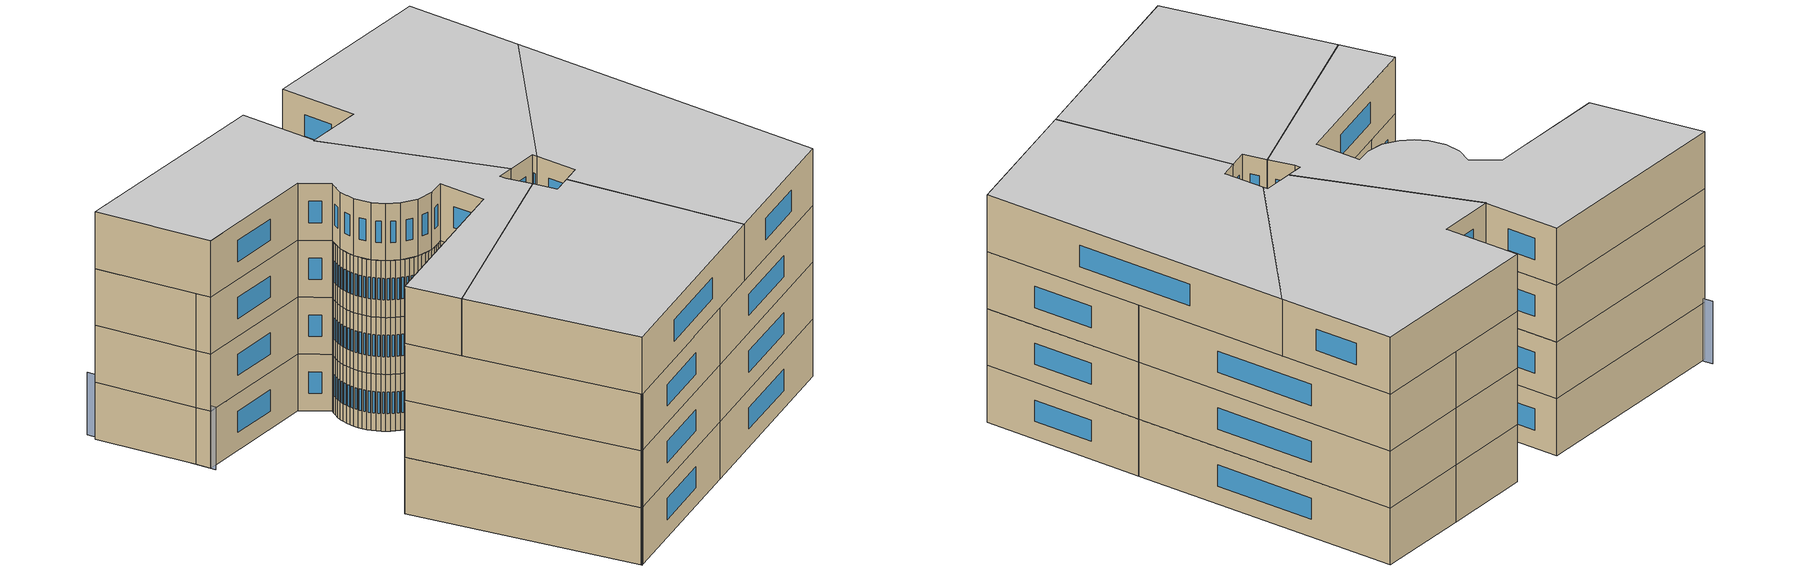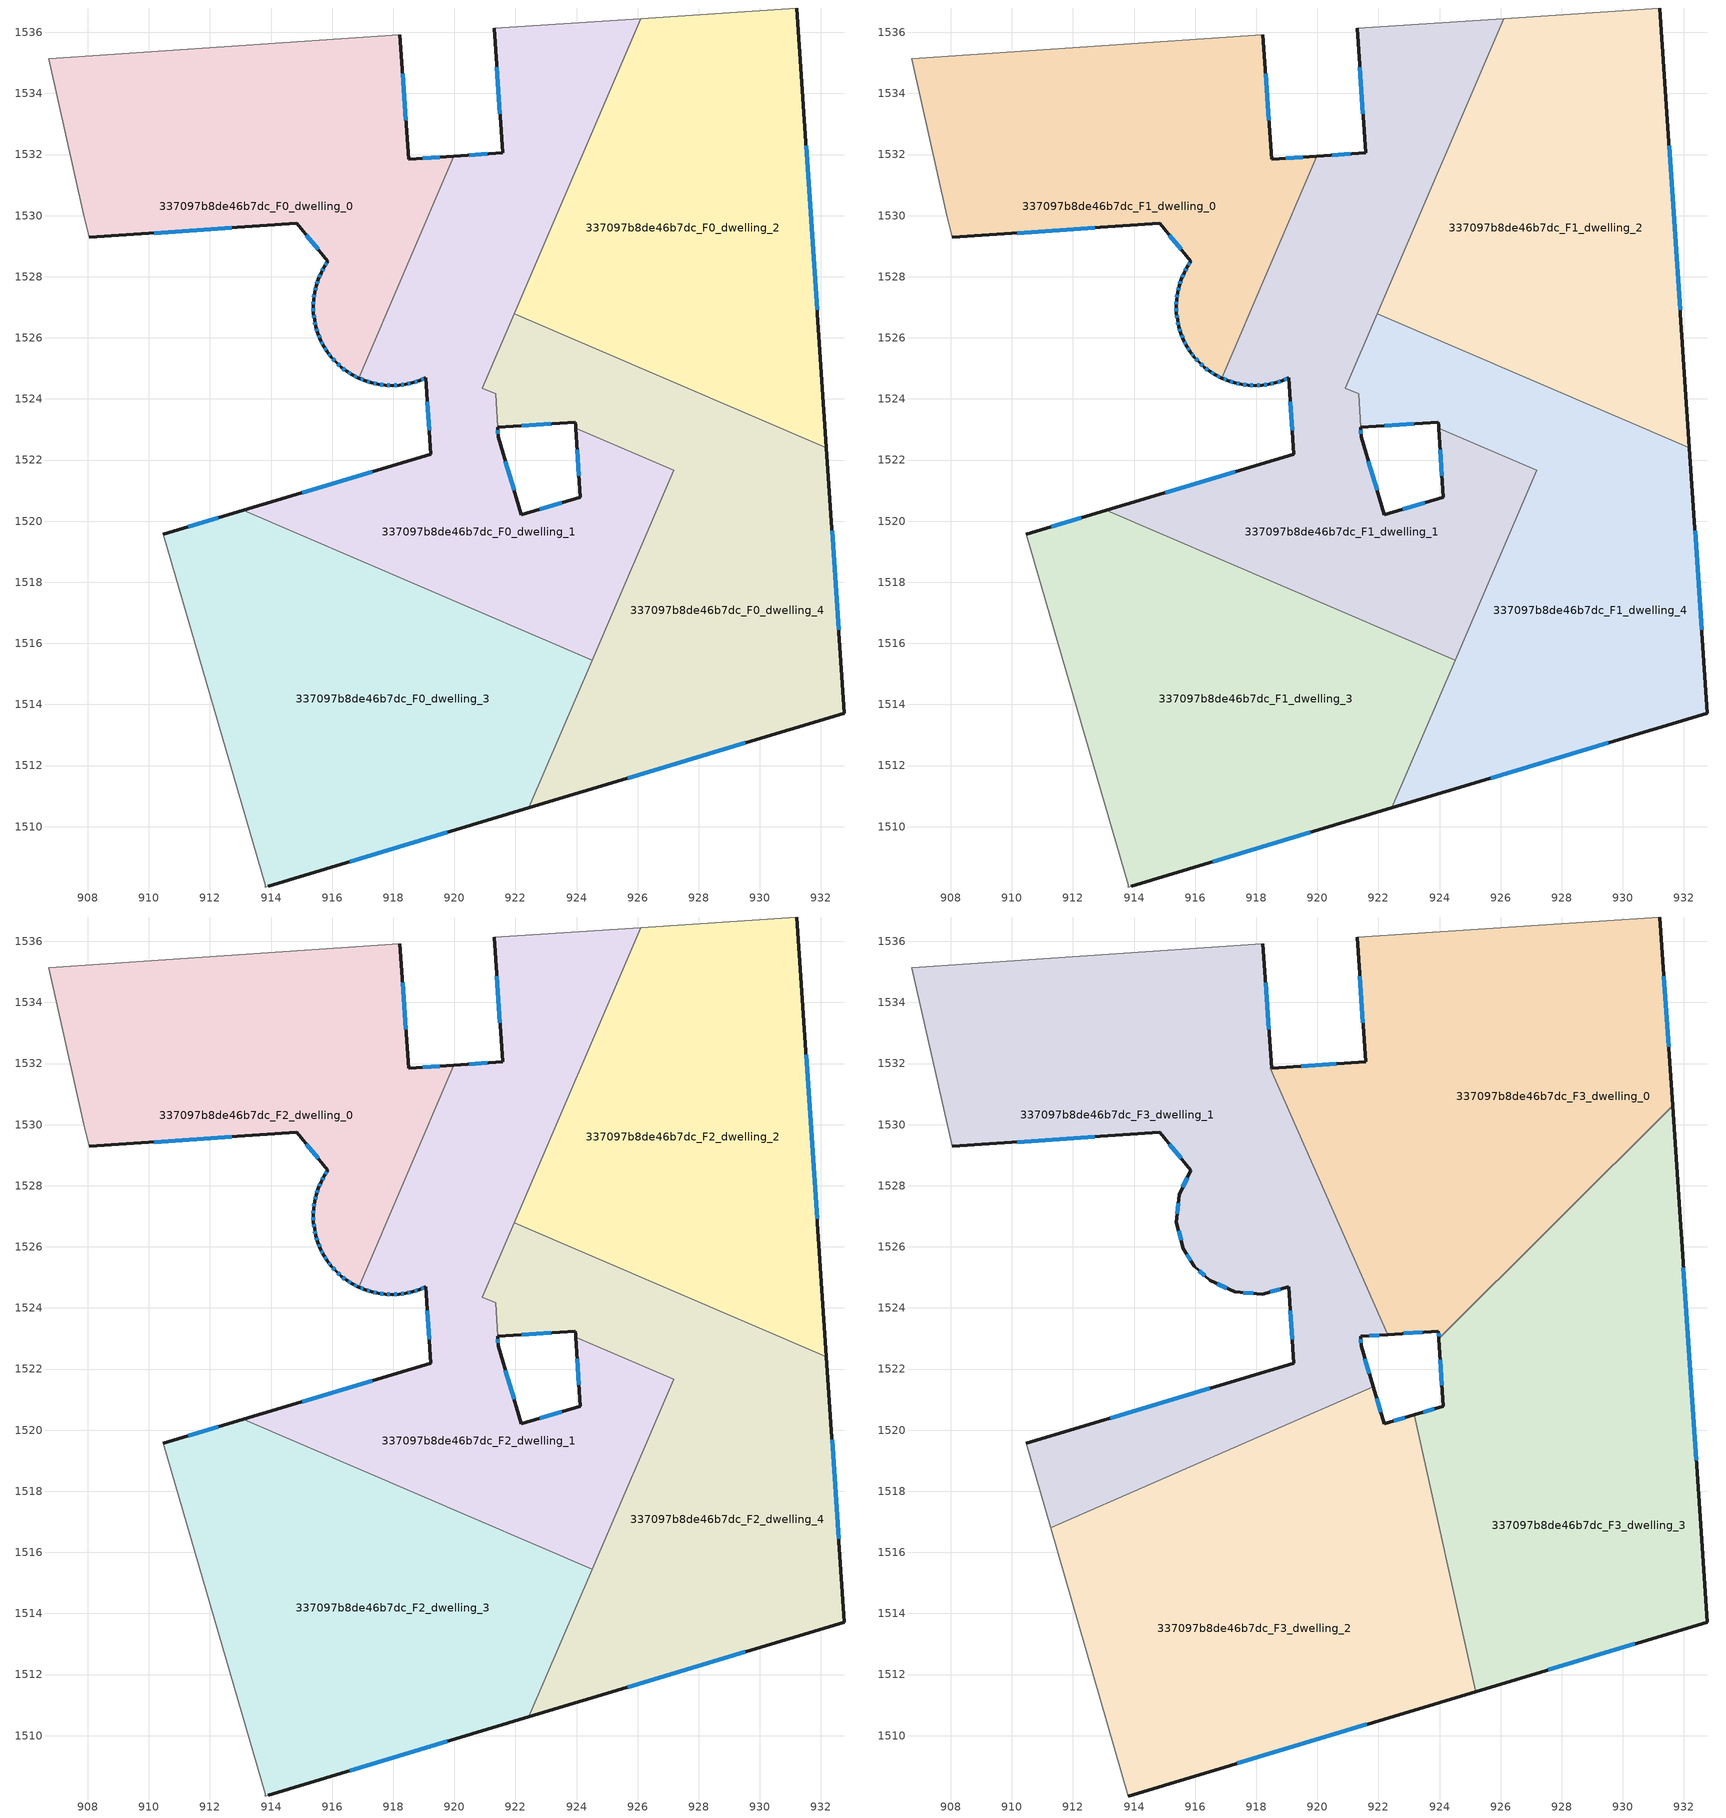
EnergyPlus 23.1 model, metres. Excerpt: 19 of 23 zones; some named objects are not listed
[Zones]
337097b8de46b7dc_F0_dwelling_0
 floor ground (EU_floor_Construction): 918.22,1535.91 918.5,1531.85 919.98,1531.95 916.86,1524.68 916.67,1524.79 916.47,1524.9 916.3,1525.04 916.13,1525.2 915.97,1525.36 915.84,1525.54 915.72,1525.73 915.61,1525.94 915.53,1526.15 915.47,1526.37 915.42,1526.58 915.39,1526.8 915.39,1527.03 915.39,1527.25 915.43,1527.48 915.47,1527.71 915.55,1527.92 915.64,1528.13 915.74,1528.32 915.86,1528.51 914.84,1529.74 908.05,1529.29 907.88,1530.01 906.73,1535.14 z0
 wall outside (EU_wall_Construction): 908.05,1529.29 914.84,1529.74 915.86,1528.51 915.74,1528.32 915.64,1528.13 915.55,1527.92 915.47,1527.71 915.43,1527.48 915.39,1527.25 915.39,1527.03 915.39,1526.8 915.42,1526.58 915.47,1526.37 915.53,1526.15 915.61,1525.94 915.72,1525.73 915.84,1525.54 915.97,1525.36 916.13,1525.2 916.3,1525.04 916.47,1524.9 916.67,1524.79 916.86,1524.68 / 919.98,1531.95 918.5,1531.85 918.22,1535.91 z0:3
 wall adiabatic (EU_wall_Construction): 918.22,1535.91 906.73,1535.14 907.88,1530.01 908.05,1529.29 z0:3
 wall to 337097b8de46b7dc_F0_dwelling_1 (EU_wall_Construction): 916.86,1524.68 919.98,1531.95 z0:3
 window (EU_Window_Construction): 916.18,1525.15 916.25,1525.09 / 916.02,1525.31 916.08,1525.25 / 915.88,1525.49 915.93,1525.42 / 915.76,1525.67 915.8,1525.6 / 915.65,1525.87 915.69,1525.79 / 915.56,1526.08 915.59,1526 / 915.49,1526.3 915.51,1526.21 / 915.44,1526.52 915.45,1526.43 / 915.4,1526.74 915.41,1526.65 / 915.39,1526.96 915.39,1526.88 / 915.39,1527.19 915.39,1527.1 / 915.42,1527.41 915.4,1527.33 / 915.46,1527.64 915.44,1527.55 / 915.53,1527.85 915.5,1527.77 / 915.61,1528.06 915.58,1527.98 / 915.71,1528.26 915.67,1528.19 / 915.82,1528.45 915.78,1528.38 / 915.16,1529.36 915.54,1528.9 / 910.18,1529.43 912.71,1529.6 / 918.41,1533.12 918.31,1534.64 / 919.52,1531.91 918.97,1531.88 / 916.73,1524.75 916.8,1524.71 / 916.53,1524.87 916.6,1524.82 / 916.35,1525 916.42,1524.95 z0.94:2.06
337097b8de46b7dc_F0_dwelling_1
 floor ground (EU_floor_Construction): 926.1,1536.45 920.91,1524.36 921.35,1524.17 921.43,1522.76 922.19,1520.21 924.12,1520.79 923.97,1523.04 927.18,1521.66 924.52,1515.45 913.1,1520.35 919.23,1522.19 919.06,1524.69 918.85,1524.59 918.63,1524.53 918.41,1524.48 918.19,1524.45 917.96,1524.44 917.74,1524.45 917.51,1524.48 917.29,1524.53 917.08,1524.59 916.86,1524.68 919.98,1531.95 921.58,1532.05 921.31,1536.12 z0
 wall outside (EU_wall_Construction): 923.97,1523.04 924.12,1520.79 922.19,1520.21 921.43,1522.76 921.41,1523.07 / 916.86,1524.68 917.08,1524.59 917.29,1524.53 917.51,1524.48 917.74,1524.45 917.96,1524.44 918.19,1524.45 918.41,1524.48 918.63,1524.53 918.85,1524.59 919.06,1524.69 919.23,1522.19 913.1,1520.35 / 921.31,1536.12 921.58,1532.05 919.98,1531.95 z0:3
 wall to 337097b8de46b7dc_F0_dwelling_4 (EU_wall_Construction): 924.52,1515.45 927.18,1521.66 923.97,1523.04 / 921.35,1524.17 920.91,1524.36 921.96,1526.79 / 921.41,1523.07 921.36,1524.16 z0:3
 wall to 337097b8de46b7dc_F0_dwelling_3 (EU_wall_Construction): 913.1,1520.35 924.52,1515.45 z0:3
 wall adiabatic (EU_wall_Construction): 926.1,1536.45 921.31,1536.12 z0:3
 wall to 337097b8de46b7dc_F0_dwelling_2 (EU_wall_Construction): 921.96,1526.79 926.1,1536.45 z0:3
 window (EU_Window_Construction): 921.95,1521.01 921.67,1521.96 / 923.52,1520.61 922.8,1520.39 / 924.02,1522.33 924.08,1521.49 / 917.31,1521.62 915.02,1520.93 / 919.11,1523.91 919.18,1522.97 / 918.91,1524.62 918.99,1524.66 / 918.7,1524.55 918.78,1524.57 / 918.48,1524.49 918.56,1524.51 / 918.26,1524.46 918.34,1524.47 / 918.03,1524.44 918.12,1524.45 / 917.81,1524.44 917.89,1524.44 / 917.58,1524.47 917.67,1524.46 / 917.36,1524.51 917.44,1524.5 / 917.15,1524.57 917.22,1524.55 / 916.93,1524.65 917.01,1524.62 / 921.08,1532.02 920.48,1531.98 / 921.39,1534.85 921.49,1533.33 / 921.42,1522.86 921.42,1522.97 z0.94:2.06
337097b8de46b7dc_F0_dwelling_2
 floor ground (EU_floor_Construction): 931.21,1536.79 932.18,1522.41 921.96,1526.79 926.1,1536.45 z0
 wall outside (EU_wall_Construction): 932.18,1522.41 931.21,1536.79 z0:3
 wall to 337097b8de46b7dc_F0_dwelling_4 (EU_wall_Construction): 921.96,1526.79 932.18,1522.41 z0:3
 wall adiabatic (EU_wall_Construction): 931.21,1536.79 926.1,1536.45 z0:3
 window (EU_Window_Construction): 931.88,1526.92 931.52,1532.28 z0.94:2.06
337097b8de46b7dc_F0_dwelling_3
 floor ground (EU_floor_Construction): 924.52,1515.45 922.44,1510.62 913.91,1508.05 913.81,1508.03 913.81,1508.09 910.48,1519.57 913.1,1520.35 z0
 wall outside (EU_wall_Construction): 913.1,1520.35 910.48,1519.57 / 913.91,1508.05 922.44,1510.62 z0:3
 wall adiabatic (EU_wall_Construction): 910.48,1519.57 913.81,1508.09 913.81,1508.03 913.91,1508.05 z0:3
 wall to 337097b8de46b7dc_F0_dwelling_4 (EU_wall_Construction): 922.44,1510.62 924.51,1515.45 z0:3
 window (EU_Window_Construction): 912.28,1520.11 911.3,1519.82 / 916.58,1508.86 919.76,1509.81 z0.94:2.06
337097b8de46b7dc_F0_dwelling_4
 floor ground (EU_floor_Construction): 932.18,1522.41 932.76,1513.72 922.44,1510.62 927.18,1521.66 923.97,1523.04 923.97,1523.13 923.96,1523.24 921.41,1523.07 921.36,1524.16 920.91,1524.36 921.96,1526.79 z0
 wall outside (EU_wall_Construction): 921.41,1523.07 923.96,1523.24 923.97,1523.13 923.97,1523.04 / 922.44,1510.62 932.76,1513.72 932.18,1522.41 z0:3
 window (EU_Window_Construction): 922.21,1523.12 923.16,1523.19 / 932.58,1516.44 932.36,1519.68 / 925.67,1511.59 929.53,1512.74 z0.94:2.06
337097b8de46b7dc_F1_dwelling_0
 floor to 337097b8de46b7dc_F0_dwelling_0 (EU_floor_Construction): 918.22,1535.91 918.5,1531.85 919.98,1531.95 916.86,1524.68 916.67,1524.79 916.47,1524.9 916.3,1525.04 916.13,1525.2 915.97,1525.36 915.84,1525.54 915.72,1525.73 915.61,1525.94 915.53,1526.15 915.47,1526.37 915.42,1526.58 915.39,1526.8 915.39,1527.03 915.39,1527.25 915.43,1527.48 915.47,1527.71 915.55,1527.92 915.64,1528.13 915.74,1528.32 915.86,1528.51 914.84,1529.74 908.05,1529.29 907.88,1530.01 906.73,1535.14 z3
 wall outside (EU_wall_Construction): 908.05,1529.29 914.84,1529.74 915.86,1528.51 915.74,1528.32 915.64,1528.13 915.55,1527.92 915.47,1527.71 915.43,1527.48 915.39,1527.25 915.39,1527.03 915.39,1526.8 915.42,1526.58 915.47,1526.37 915.53,1526.15 915.61,1525.94 915.72,1525.73 915.84,1525.54 915.97,1525.36 916.13,1525.2 916.3,1525.04 916.47,1524.9 916.67,1524.79 916.86,1524.68 / 919.98,1531.95 918.5,1531.85 918.22,1535.91 z3:6
 wall adiabatic (EU_wall_Construction): 918.22,1535.91 906.73,1535.14 907.88,1530.01 908.05,1529.29 z3:6
 wall to 337097b8de46b7dc_F1_dwelling_1 (EU_wall_Construction): 916.86,1524.68 919.98,1531.95 z3:6
 window (EU_Window_Construction): 916.18,1525.15 916.25,1525.09 / 916.02,1525.31 916.08,1525.25 / 915.88,1525.49 915.93,1525.42 / 915.76,1525.67 915.8,1525.6 / 915.65,1525.87 915.69,1525.79 / 915.56,1526.08 915.59,1526 / 915.49,1526.3 915.51,1526.21 / 915.44,1526.52 915.45,1526.43 / 915.4,1526.74 915.41,1526.65 / 915.39,1526.96 915.39,1526.88 / 915.39,1527.19 915.39,1527.1 / 915.42,1527.41 915.4,1527.33 / 915.46,1527.64 915.44,1527.55 / 915.53,1527.85 915.5,1527.77 / 915.61,1528.06 915.58,1527.98 / 915.71,1528.26 915.67,1528.19 / 915.82,1528.45 915.78,1528.38 / 915.16,1529.36 915.54,1528.9 / 910.18,1529.43 912.71,1529.6 / 918.41,1533.12 918.31,1534.64 / 919.52,1531.91 918.97,1531.88 / 916.73,1524.75 916.8,1524.71 / 916.53,1524.87 916.6,1524.82 / 916.35,1525 916.42,1524.95 z3.94:5.06
337097b8de46b7dc_F1_dwelling_1
 floor to 337097b8de46b7dc_F0_dwelling_1 (EU_floor_Construction): 926.1,1536.45 920.91,1524.36 921.36,1524.16 921.43,1522.76 922.19,1520.21 924.12,1520.79 923.97,1523.04 927.18,1521.66 924.52,1515.45 913.1,1520.35 919.23,1522.19 919.06,1524.69 918.85,1524.59 918.63,1524.53 918.41,1524.48 918.19,1524.45 917.96,1524.44 917.74,1524.45 917.51,1524.48 917.29,1524.53 917.08,1524.59 916.86,1524.68 919.98,1531.95 921.58,1532.05 921.31,1536.12 z3
 wall outside (EU_wall_Construction): 923.97,1523.04 924.12,1520.79 922.19,1520.21 921.43,1522.76 921.41,1523.07 / 916.86,1524.68 917.08,1524.59 917.29,1524.53 917.51,1524.48 917.74,1524.45 917.96,1524.44 918.19,1524.45 918.41,1524.48 918.63,1524.53 918.85,1524.59 919.06,1524.69 919.23,1522.19 913.1,1520.35 / 921.31,1536.12 921.58,1532.05 919.98,1531.95 z3:6
 wall to 337097b8de46b7dc_F1_dwelling_4 (EU_wall_Construction): 924.52,1515.45 927.18,1521.66 923.97,1523.04 / 921.35,1524.17 920.91,1524.36 921.96,1526.79 / 921.41,1523.07 921.36,1524.16 z3:6
 wall to 337097b8de46b7dc_F1_dwelling_3 (EU_wall_Construction): 913.1,1520.35 924.52,1515.45 z3:6
 wall adiabatic (EU_wall_Construction): 926.1,1536.45 921.31,1536.12 z3:6
 wall to 337097b8de46b7dc_F1_dwelling_2 (EU_wall_Construction): 921.96,1526.79 926.1,1536.45 z3:6
 window (EU_Window_Construction): 921.95,1521.01 921.67,1521.96 / 923.52,1520.61 922.8,1520.39 / 924.02,1522.33 924.08,1521.49 / 917.31,1521.62 915.02,1520.93 / 919.11,1523.91 919.18,1522.97 / 918.91,1524.62 918.99,1524.66 / 918.7,1524.55 918.78,1524.57 / 918.48,1524.49 918.56,1524.51 / 918.26,1524.46 918.34,1524.47 / 918.03,1524.44 918.12,1524.45 / 917.81,1524.44 917.89,1524.44 / 917.58,1524.47 917.67,1524.46 / 917.36,1524.51 917.44,1524.5 / 917.15,1524.57 917.22,1524.55 / 916.93,1524.65 917.01,1524.62 / 921.08,1532.02 920.48,1531.98 / 921.39,1534.85 921.49,1533.33 / 921.42,1522.86 921.42,1522.97 z3.94:5.06
337097b8de46b7dc_F1_dwelling_2
 floor to 337097b8de46b7dc_F0_dwelling_2 (EU_floor_Construction): 931.21,1536.79 932.18,1522.41 921.96,1526.79 926.1,1536.45 z3
 wall outside (EU_wall_Construction): 932.18,1522.41 931.21,1536.79 z3:6
 wall to 337097b8de46b7dc_F1_dwelling_4 (EU_wall_Construction): 921.96,1526.79 932.18,1522.41 z3:6
 wall adiabatic (EU_wall_Construction): 931.21,1536.79 926.1,1536.45 z3:6
 window (EU_Window_Construction): 931.88,1526.92 931.52,1532.28 z3.94:5.06
337097b8de46b7dc_F1_dwelling_3
 floor to 337097b8de46b7dc_F0_dwelling_3 (EU_floor_Construction): 924.52,1515.45 922.44,1510.62 913.91,1508.05 913.81,1508.03 913.81,1508.09 910.48,1519.57 913.1,1520.35 z3
 wall outside (EU_wall_Construction): 913.1,1520.35 910.48,1519.57 / 913.91,1508.05 922.44,1510.62 z3:6
 wall adiabatic (EU_wall_Construction): 910.48,1519.57 913.81,1508.09 913.81,1508.03 913.91,1508.05 z3:6
 wall to 337097b8de46b7dc_F1_dwelling_4 (EU_wall_Construction): 922.44,1510.62 924.51,1515.45 z3:6
 window (EU_Window_Construction): 912.28,1520.11 911.3,1519.82 / 916.58,1508.86 919.76,1509.81 z3.94:5.06
337097b8de46b7dc_F1_dwelling_4
 floor to 337097b8de46b7dc_F0_dwelling_4 (EU_floor_Construction): 932.18,1522.41 932.76,1513.72 922.44,1510.62 927.18,1521.66 923.97,1523.04 923.97,1523.13 923.96,1523.24 921.41,1523.07 921.36,1524.16 920.91,1524.36 921.96,1526.79 z3
 wall outside (EU_wall_Construction): 921.41,1523.07 923.96,1523.24 923.97,1523.13 923.97,1523.04 / 922.44,1510.62 932.76,1513.72 932.18,1522.41 z3:6
 window (EU_Window_Construction): 922.21,1523.12 923.16,1523.19 / 932.58,1516.44 932.36,1519.68 / 925.67,1511.59 929.53,1512.74 z3.94:5.06
337097b8de46b7dc_F2_dwelling_0
 floor to 337097b8de46b7dc_F1_dwelling_0 (EU_floor_Construction): 918.22,1535.91 918.5,1531.85 919.98,1531.95 916.86,1524.68 916.67,1524.79 916.47,1524.9 916.3,1525.04 916.13,1525.2 915.97,1525.36 915.84,1525.54 915.72,1525.73 915.61,1525.94 915.53,1526.15 915.47,1526.37 915.42,1526.58 915.39,1526.8 915.39,1527.03 915.39,1527.25 915.43,1527.48 915.47,1527.71 915.55,1527.92 915.64,1528.13 915.74,1528.32 915.86,1528.51 914.84,1529.74 908.05,1529.29 907.88,1530.01 906.73,1535.14 z6
 wall outside (EU_wall_Construction): 908.05,1529.29 914.84,1529.74 915.86,1528.51 915.74,1528.32 915.64,1528.13 915.55,1527.92 915.47,1527.71 915.43,1527.48 915.39,1527.25 915.39,1527.03 915.39,1526.8 915.42,1526.58 915.47,1526.37 915.53,1526.15 915.61,1525.94 915.72,1525.73 915.84,1525.54 915.97,1525.36 916.13,1525.2 916.3,1525.04 916.47,1524.9 916.67,1524.79 916.86,1524.68 / 919.98,1531.95 918.5,1531.85 918.22,1535.91 z6:9
 wall adiabatic (EU_wall_Construction): 918.22,1535.91 906.73,1535.14 907.88,1530.01 908.05,1529.29 z6:9
 wall to 337097b8de46b7dc_F2_dwelling_1 (EU_wall_Construction): 916.86,1524.68 919.98,1531.95 z6:9
 window (EU_Window_Construction): 916.18,1525.15 916.25,1525.09 / 916.02,1525.31 916.08,1525.25 / 915.88,1525.49 915.93,1525.42 / 915.76,1525.67 915.8,1525.6 / 915.65,1525.87 915.69,1525.79 / 915.56,1526.08 915.59,1526 / 915.49,1526.3 915.51,1526.21 / 915.44,1526.52 915.45,1526.43 / 915.4,1526.74 915.41,1526.65 / 915.39,1526.96 915.39,1526.88 / 915.39,1527.19 915.39,1527.1 / 915.42,1527.41 915.4,1527.33 / 915.46,1527.64 915.44,1527.55 / 915.53,1527.85 915.5,1527.77 / 915.61,1528.06 915.58,1527.98 / 915.71,1528.26 915.67,1528.19 / 915.82,1528.45 915.78,1528.38 / 915.16,1529.36 915.54,1528.9 / 910.18,1529.43 912.71,1529.6 / 918.41,1533.12 918.31,1534.64 / 919.52,1531.91 918.97,1531.88 / 916.73,1524.75 916.8,1524.71 / 916.53,1524.87 916.6,1524.82 / 916.35,1525 916.42,1524.95 z6.94:8.06
 roof outside (EU_roof_Construction): 915.61,1525.94 915.39,1526.8 915.42,1526.58 915.47,1526.37 915.53,1526.15 z9; 915.39,1526.8 915.47,1527.71 915.43,1527.48 915.39,1527.25 915.39,1527.03 z9; 915.55,1527.92 915.47,1527.71 915.86,1528.51 915.74,1528.32 915.64,1528.13 z9; 908.05,1529.29 906.73,1535.14 907.88,1530.01 z9; 916.86,1524.68 916.88,1524.72 916.47,1524.9 916.67,1524.79 z9
337097b8de46b7dc_F2_dwelling_1
 floor to 337097b8de46b7dc_F1_dwelling_1 (EU_floor_Construction): 926.1,1536.45 920.91,1524.36 921.36,1524.16 921.43,1522.76 922.19,1520.21 924.12,1520.79 923.97,1523.04 927.18,1521.66 924.52,1515.45 913.1,1520.35 919.23,1522.19 919.06,1524.69 918.85,1524.59 918.63,1524.53 918.41,1524.48 918.19,1524.45 917.96,1524.44 917.74,1524.45 917.51,1524.48 917.29,1524.53 917.08,1524.59 916.86,1524.68 919.98,1531.95 921.58,1532.05 921.31,1536.12 z6
 wall outside (EU_wall_Construction): 923.97,1523.04 924.12,1520.79 922.19,1520.21 921.43,1522.76 921.41,1523.07 / 916.86,1524.68 917.08,1524.59 917.29,1524.53 917.51,1524.48 917.74,1524.45 917.96,1524.44 918.19,1524.45 918.41,1524.48 918.63,1524.53 918.85,1524.59 919.06,1524.69 919.23,1522.19 913.1,1520.35 / 921.31,1536.12 921.58,1532.05 919.98,1531.95 z6:9
 wall to 337097b8de46b7dc_F2_dwelling_4 (EU_wall_Construction): 924.52,1515.45 927.18,1521.66 923.97,1523.04 / 921.35,1524.17 920.91,1524.36 921.96,1526.79 / 921.41,1523.07 921.36,1524.16 z6:9
 wall to 337097b8de46b7dc_F2_dwelling_3 (EU_wall_Construction): 913.1,1520.35 924.52,1515.45 z6:9
 wall adiabatic (EU_wall_Construction): 926.1,1536.45 921.31,1536.12 z6:9
 wall to 337097b8de46b7dc_F2_dwelling_2 (EU_wall_Construction): 921.96,1526.79 926.1,1536.45 z6:9
 window (EU_Window_Construction): 921.95,1521.01 921.67,1521.96 / 923.52,1520.61 922.8,1520.39 / 924.02,1522.33 924.08,1521.49 / 917.31,1521.62 915.02,1520.93 / 919.11,1523.91 919.18,1522.97 / 918.91,1524.62 918.99,1524.66 / 918.7,1524.55 918.78,1524.57 / 918.48,1524.49 918.56,1524.51 / 918.26,1524.46 918.34,1524.47 / 918.03,1524.44 918.12,1524.45 / 917.81,1524.44 917.89,1524.44 / 917.58,1524.47 917.67,1524.46 / 917.36,1524.51 917.44,1524.5 / 917.15,1524.57 917.22,1524.55 / 916.93,1524.65 917.01,1524.62 / 921.08,1532.02 920.48,1531.98 / 921.39,1534.85 921.49,1533.33 / 921.42,1522.86 921.42,1522.97 z6.94:8.06
 roof outside (EU_roof_Construction): 919.06,1524.69 918.19,1524.45 918.41,1524.48 918.63,1524.53 918.85,1524.59 z9; 918.19,1524.45 917.29,1524.53 917.51,1524.48 917.74,1524.45 917.96,1524.44 z9; 917.29,1524.53 916.88,1524.72 916.86,1524.68 917.08,1524.59 z9
337097b8de46b7dc_F2_dwelling_2
 floor to 337097b8de46b7dc_F1_dwelling_2 (EU_floor_Construction): 931.21,1536.79 932.18,1522.41 921.96,1526.79 926.1,1536.45 z6
 wall outside (EU_wall_Construction): 932.18,1522.41 931.21,1536.79 z6:9
 wall to 337097b8de46b7dc_F2_dwelling_4 (EU_wall_Construction): 921.96,1526.79 932.18,1522.41 z6:9
 wall adiabatic (EU_wall_Construction): 931.21,1536.79 926.1,1536.45 z6:9
 window (EU_Window_Construction): 931.88,1526.92 931.52,1532.28 z6.94:8.06
337097b8de46b7dc_F2_dwelling_3
 floor to 337097b8de46b7dc_F1_dwelling_3 (EU_floor_Construction): 924.52,1515.45 922.44,1510.62 913.91,1508.05 913.81,1508.03 913.81,1508.09 910.48,1519.57 913.1,1520.35 z6
 wall outside (EU_wall_Construction): 913.1,1520.35 910.48,1519.57 / 913.91,1508.05 922.44,1510.62 z6:9
 wall adiabatic (EU_wall_Construction): 910.48,1519.57 913.81,1508.09 913.81,1508.03 913.91,1508.05 z6:9
 wall to 337097b8de46b7dc_F2_dwelling_4 (EU_wall_Construction): 922.44,1510.62 924.51,1515.45 z6:9
 window (EU_Window_Construction): 912.28,1520.11 911.3,1519.82 / 916.58,1508.86 919.76,1509.81 z6.94:8.06
337097b8de46b7dc_F2_dwelling_4
 floor to 337097b8de46b7dc_F1_dwelling_4 (EU_floor_Construction): 932.18,1522.41 932.76,1513.72 922.44,1510.62 927.18,1521.66 923.97,1523.04 923.97,1523.13 923.96,1523.24 921.41,1523.07 921.36,1524.16 920.91,1524.36 921.96,1526.79 z6
 wall outside (EU_wall_Construction): 921.41,1523.07 923.96,1523.24 923.97,1523.13 923.97,1523.04 / 922.44,1510.62 932.76,1513.72 932.18,1522.41 z6:9
 window (EU_Window_Construction): 922.21,1523.12 923.16,1523.19 / 932.58,1516.44 932.36,1519.68 / 925.67,1511.59 929.53,1512.74 z6.94:8.06
337097b8de46b7dc_F3_dwelling_0
 floor to 337097b8de46b7dc_F2_dwelling_2 (EU_floor_Construction): 931.21,1536.79 931.63,1530.62 926.04,1525.04 921.96,1526.79 926.1,1536.45 z9
 floor to 337097b8de46b7dc_F2_dwelling_0 (EU_floor_Construction): 919.98,1531.95 919.21,1530.14 918.46,1531.84 918.5,1531.85 z9
 floor to 337097b8de46b7dc_F2_dwelling_4 (EU_floor_Construction): 926.04,1525.04 924.01,1523.02 923.97,1523.04 923.97,1523.13 923.96,1523.24 922.31,1523.13 921.33,1525.34 921.96,1526.79 z9
 floor to 337097b8de46b7dc_F2_dwelling_1 (EU_floor_Construction): 926.1,1536.45 921.33,1525.34 919.21,1530.14 919.98,1531.95 921.58,1532.05 921.31,1536.12 z9
 wall outside (EU_wall_Construction): 931.63,1530.62 931.21,1536.79 / 922.31,1523.13 923.96,1523.24 923.98,1522.99 / 921.31,1536.12 921.58,1532.05 918.51,1531.85 z9:12
 wall to 337097b8de46b7dc_F3_dwelling_3 (EU_wall_Construction): 923.98,1522.99 931.63,1530.62 z9:12
 wall adiabatic (EU_wall_Construction): 931.21,1536.79 921.31,1536.12 z9:12
 wall to 337097b8de46b7dc_F3_dwelling_1 (EU_wall_Construction): 918.5,1531.85 918.46,1531.84 922.31,1523.13 z9:12
 window (EU_Window_Construction): 931.5,1532.55 931.34,1534.86 / 923.97,1523.16 923.97,1523.07 / 922.83,1523.17 923.44,1523.21 / 920.62,1531.99 919.47,1531.91 / 921.39,1534.85 921.49,1533.33 z9.94:11.06
 ceiling to 337097b8de46b7dc_F4_dwelling_0 (EU_floor_Construction): 931.63,1530.62 931.21,1536.79 921.31,1536.12 921.58,1532.05 918.5,1531.85 918.46,1531.84 922.31,1523.13 923.96,1523.24 923.98,1522.99 z12
337097b8de46b7dc_F3_dwelling_1
 floor to 337097b8de46b7dc_F2_dwelling_0 (EU_floor_Construction): 918.22,1535.91 918.5,1531.85 918.46,1531.84 919.21,1530.14 916.88,1524.72 916.47,1524.9 915.97,1525.36 915.61,1525.94 915.39,1526.8 915.47,1527.71 915.86,1528.51 914.84,1529.74 908.05,1529.29 906.73,1535.14 z9
 floor to 337097b8de46b7dc_F2_dwelling_1 (EU_floor_Construction): 919.21,1530.14 921.33,1525.34 920.91,1524.36 921.36,1524.16 921.43,1522.76 921.83,1521.43 916.26,1518.99 913.1,1520.35 919.23,1522.19 919.06,1524.69 918.19,1524.45 917.29,1524.53 916.88,1524.72 z9
 floor to 337097b8de46b7dc_F2_dwelling_3 (EU_floor_Construction): 916.26,1518.99 911.28,1516.81 910.48,1519.57 913.1,1520.35 z9
 floor to 337097b8de46b7dc_F2_dwelling_4 (EU_floor_Construction): 921.33,1525.34 922.31,1523.13 921.41,1523.07 921.36,1524.16 920.91,1524.36 z9
 wall outside (EU_wall_Construction): 908.05,1529.29 914.84,1529.74 915.86,1528.51 915.47,1527.71 915.39,1526.8 915.61,1525.94 915.97,1525.36 916.47,1524.9 917.29,1524.53 918.19,1524.45 919.06,1524.69 919.23,1522.19 910.48,1519.57 / 918.5,1531.85 918.22,1535.91 / 921.83,1521.43 921.43,1522.76 921.41,1523.07 922.31,1523.13 z9:12
 wall adiabatic (EU_wall_Construction): 918.22,1535.91 906.73,1535.14 908.05,1529.29 / 910.48,1519.57 911.27,1516.81 z9:12
 wall to 337097b8de46b7dc_F3_dwelling_2 (EU_wall_Construction): 911.27,1516.81 921.83,1521.43 z9:12
 window (EU_Window_Construction): 917.57,1524.5 917.91,1524.48 / 916.73,1524.79 917.03,1524.64 / 916.13,1525.22 916.32,1525.05 / 915.73,1525.76 915.86,1525.54 / 915.46,1526.53 915.54,1526.21 / 915.45,1527.42 915.42,1527.09 / 915.74,1528.26 915.6,1527.96 / 915.16,1529.36 915.54,1528.9 / 910.18,1529.43 912.71,1529.6 / 918.41,1533.12 918.31,1534.64 / 921.69,1523.09 922.03,1523.11 / 921.42,1522.86 921.42,1522.97 / 921.7,1521.84 921.56,1522.34 / 916.49,1521.37 913.22,1520.39 / 919.11,1523.91 919.18,1522.97 / 918.46,1524.53 918.79,1524.61 z9.94:11.06
 ceiling to 337097b8de46b7dc_F4_dwelling_1 (EU_floor_Construction): 921.83,1521.43 921.43,1522.76 921.41,1523.07 922.31,1523.13 918.46,1531.84 918.5,1531.85 918.22,1535.91 906.73,1535.14 908.05,1529.29 914.84,1529.74 915.86,1528.51 915.47,1527.71 915.39,1526.8 915.61,1525.94 915.97,1525.36 916.47,1524.9 917.29,1524.53 918.19,1524.45 919.06,1524.69 919.23,1522.19 910.48,1519.57 911.27,1516.81 z12
337097b8de46b7dc_F3_dwelling_2
 floor outside (EU_floor_Construction): 911.28,1516.81 913.81,1508.09 913.81,1508.03 z9
 floor to 337097b8de46b7dc_F2_dwelling_1 (EU_floor_Construction): 923.17,1520.5 924.27,1515.56 916.26,1518.99 921.83,1521.43 922.19,1520.21 z9
 floor to 337097b8de46b7dc_F2_dwelling_3 (EU_floor_Construction): 924.27,1515.56 924.37,1515.11 922.44,1510.62 913.91,1508.05 913.81,1508.03 913.81,1508.09 911.28,1516.81 916.26,1518.99 z9
 floor to 337097b8de46b7dc_F2_dwelling_4 (EU_floor_Construction): 924.37,1515.11 925.18,1511.44 922.44,1510.62 z9
 wall outside (EU_wall_Construction): 923.17,1520.5 922.19,1520.21 921.83,1521.43 / 913.81,1508.03 925.18,1511.44 z9:12
 wall to 337097b8de46b7dc_F3_dwelling_3 (EU_wall_Construction): 925.18,1511.44 923.17,1520.5 z9:12
 wall adiabatic (EU_wall_Construction): 911.27,1516.81 913.81,1508.03 z9:12
 window (EU_Window_Construction): 922.08,1520.59 921.94,1521.05 / 922.86,1520.41 922.5,1520.3 / 917.38,1509.1 921.62,1510.37 z9.94:11.06
 ceiling to 337097b8de46b7dc_F4_dwelling_2 (EU_floor_Construction): 925.18,1511.44 923.17,1520.5 922.19,1520.21 921.83,1521.43 911.27,1516.81 913.81,1508.03 z12
337097b8de46b7dc_F3_dwelling_3
 floor to 337097b8de46b7dc_F2_dwelling_3 (EU_floor_Construction): 924.52,1515.45 924.37,1515.11 924.27,1515.56 z9
 floor to 337097b8de46b7dc_F2_dwelling_4 (EU_floor_Construction): 932.18,1522.41 932.76,1513.72 925.18,1511.44 924.37,1515.11 927.18,1521.66 924.01,1523.02 926.04,1525.04 z9
 floor to 337097b8de46b7dc_F2_dwelling_2 (EU_floor_Construction): 931.63,1530.62 932.18,1522.41 926.04,1525.04 z9
 floor to 337097b8de46b7dc_F2_dwelling_1 (EU_floor_Construction): 927.18,1521.66 924.51,1515.45 924.27,1515.56 923.17,1520.5 924.12,1520.79 923.98,1522.99 924.01,1523.02 z9
 wall outside (EU_wall_Construction): 923.98,1522.99 924.12,1520.79 923.17,1520.5 / 925.18,1511.44 932.76,1513.72 931.63,1530.62 z9:12
 window (EU_Window_Construction): 923.82,1520.7 923.47,1520.59 / 924.02,1522.3 924.08,1521.48 / 932.41,1519.01 931.98,1525.32 / 927.56,1512.15 930.39,1513 z9.94:11.06
 ceiling to 337097b8de46b7dc_F4_dwelling_3 (EU_floor_Construction): 932.76,1513.72 931.63,1530.62 923.98,1522.99 924.12,1520.79 923.17,1520.5 925.18,1511.44 z12
shading: 906.81,1535.7 908.07,1528.98 z0:3.3
[Building]
EU S2 Campaign: North Axis=0; Terrain=City; Solar Distribution=FullExterior
[Site:Location]
Vienna: Latitude=48; Longitude=16.5; Time Zone=1; Elevation=183
[SizingPeriod:WeatherFileDays]
AnnualSizingPeriod: Begin Month=1; Begin Day of Month=1; End Month=12; End Day of Month=31; Day of Week for Start Day=Monday; Use Weather File Daylight Saving Period=No; Use Weather File Rain and Snow Indicators=No
[MATERIAL]
EU_InternalMass_Material: Roughness=MediumRough; Thickness=0.1; Conductivity=1; Density=1800; Specific Heat=900; Thermal Absorptance=0.9; Solar Absorptance=0.7; Visible Absorptance=0.7
[MATERIAL:NOMASS] Roughness=MediumRough; Thermal Absorptance=0.9; Solar Absorptance=0.7; Visible Absorptance=0.7
Name | Thermal Resistance
EU_wall_NoMass | 0.914258
EU_roof_NoMass | 0.954009
EU_floor_NoMass | 1.09711
[WINDOWMATERIAL:SIMPLEGLAZINGSYSTEM]
EU_Window_SimpleGlazing: UFactor=2.09642; Solar Heat Gain Coefficient=0.65; Visible Transmittance=0.65
[CONSTRUCTION]
EU_wall_Construction: EU_wall_NoMass
EU_roof_Construction: EU_roof_NoMass
EU_floor_Construction: EU_floor_NoMass
EU_Window_Construction: EU_Window_SimpleGlazing
EU_InternalMass_Construction: EU_InternalMass_Material
[ZONE] Type=1; Multiplier=1; Ceiling Height=autocalculate; Floor Area=autocalculate; Part of Total Floor Area=Yes
Name | Volume
337097b8de46b7dc_F0_dwelling_0; 337097b8de46b7dc_F1_dwelling_0; 337097b8de46b7dc_F2_dwelling_0 | 239.818
337097b8de46b7dc_F3_dwelling_0 | 348.091
337097b8de46b7dc_F0_dwelling_1 | 305.813
337097b8de46b7dc_F1_dwelling_1; 337097b8de46b7dc_F2_dwelling_1 | 305.824
337097b8de46b7dc_F3_dwelling_1 | 367.25
337097b8de46b7dc_F0_dwelling_2; 337097b8de46b7dc_F1_dwelling_2; 337097b8de46b7dc_F2_dwelling_2 | 286.184
337097b8de46b7dc_F3_dwelling_2 | 357.656
337097b8de46b7dc_F0_dwelling_3; 337097b8de46b7dc_F1_dwelling_3; 337097b8de46b7dc_F2_dwelling_3 | 309.355
337097b8de46b7dc_F3_dwelling_3 | 357.662
337097b8de46b7dc_F0_dwelling_4; 337097b8de46b7dc_F1_dwelling_4; 337097b8de46b7dc_F2_dwelling_4 | 289.694
[INTERNALMASS] Construction=EU_InternalMass_Construction
Name | Zone or ZoneList | Surface Area
337097b8de46b7dc_F0_dwelling_0_EU_InternalMass | 337097b8de46b7dc_F0_dwelling_0 | 79.9386
337097b8de46b7dc_F0_dwelling_1_EU_InternalMass | 337097b8de46b7dc_F0_dwelling_1 | 101.942
337097b8de46b7dc_F0_dwelling_2_EU_InternalMass | 337097b8de46b7dc_F0_dwelling_2 | 95.3953
337097b8de46b7dc_F0_dwelling_3_EU_InternalMass | 337097b8de46b7dc_F0_dwelling_3 | 103.117
337097b8de46b7dc_F0_dwelling_4_EU_InternalMass | 337097b8de46b7dc_F0_dwelling_4 | 96.5652
337097b8de46b7dc_F1_dwelling_0_EU_InternalMass | 337097b8de46b7dc_F1_dwelling_0 | 79.9386
337097b8de46b7dc_F1_dwelling_1_EU_InternalMass | 337097b8de46b7dc_F1_dwelling_1 | 101.942
337097b8de46b7dc_F1_dwelling_2_EU_InternalMass | 337097b8de46b7dc_F1_dwelling_2 | 95.3953
337097b8de46b7dc_F1_dwelling_3_EU_InternalMass | 337097b8de46b7dc_F1_dwelling_3 | 103.117
337097b8de46b7dc_F1_dwelling_4_EU_InternalMass | 337097b8de46b7dc_F1_dwelling_4 | 96.5652
337097b8de46b7dc_F2_dwelling_0_EU_InternalMass | 337097b8de46b7dc_F2_dwelling_0 | 79.9386
337097b8de46b7dc_F2_dwelling_1_EU_InternalMass | 337097b8de46b7dc_F2_dwelling_1 | 101.942
337097b8de46b7dc_F2_dwelling_2_EU_InternalMass | 337097b8de46b7dc_F2_dwelling_2 | 95.3953
337097b8de46b7dc_F2_dwelling_3_EU_InternalMass | 337097b8de46b7dc_F2_dwelling_3 | 103.117
337097b8de46b7dc_F2_dwelling_4_EU_InternalMass | 337097b8de46b7dc_F2_dwelling_4 | 96.5652
337097b8de46b7dc_F3_dwelling_0_EU_InternalMass | 337097b8de46b7dc_F3_dwelling_0 | 116.03
337097b8de46b7dc_F3_dwelling_1_EU_InternalMass | 337097b8de46b7dc_F3_dwelling_1 | 122.414
337097b8de46b7dc_F3_dwelling_2_EU_InternalMass | 337097b8de46b7dc_F3_dwelling_2 | 119.218
337097b8de46b7dc_F3_dwelling_3_EU_InternalMass | 337097b8de46b7dc_F3_dwelling_3 | 119.221
[OTHEREQUIPMENT] Fuel Type=Electricity; Design Level Calculation Method=Watts/Area; Power per Zone Floor Area=1; Fraction Latent=0; Fraction Radiant=0; Fraction Lost=0; Carbon Dioxide Generation Rate=0; EndUse Subcategory=EU_Step8_InternalGains
Name | Zone or ZoneList or Space or SpaceList | Schedule
EU_Step8_InternalGain_337097b8de46b7dc_F0_dwelling_0_f000 | 337097b8de46b7dc_F0_dwelling_0 | EU_Step8_GainSchedule_337097b8de46b7dc_F0_dwelling_0_f000
EU_Step8_InternalGain_337097b8de46b7dc_F0_dwelling_1_f000 | 337097b8de46b7dc_F0_dwelling_1 | EU_Step8_GainSchedule_337097b8de46b7dc_F0_dwelling_1_f000
EU_Step8_InternalGain_337097b8de46b7dc_F0_dwelling_2_f000 | 337097b8de46b7dc_F0_dwelling_2 | EU_Step8_GainSchedule_337097b8de46b7dc_F0_dwelling_2_f000
EU_Step8_InternalGain_337097b8de46b7dc_F0_dwelling_3_f000 | 337097b8de46b7dc_F0_dwelling_3 | EU_Step8_GainSchedule_337097b8de46b7dc_F0_dwelling_3_f000
EU_Step8_InternalGain_337097b8de46b7dc_F0_dwelling_4_f000 | 337097b8de46b7dc_F0_dwelling_4 | EU_Step8_GainSchedule_337097b8de46b7dc_F0_dwelling_4_f000
EU_Step8_InternalGain_337097b8de46b7dc_F1_dwelling_0_f000 | 337097b8de46b7dc_F1_dwelling_0 | EU_Step8_GainSchedule_337097b8de46b7dc_F1_dwelling_0_f000
EU_Step8_InternalGain_337097b8de46b7dc_F1_dwelling_1_f000 | 337097b8de46b7dc_F1_dwelling_1 | EU_Step8_GainSchedule_337097b8de46b7dc_F1_dwelling_1_f000
EU_Step8_InternalGain_337097b8de46b7dc_F1_dwelling_2_f000 | 337097b8de46b7dc_F1_dwelling_2 | EU_Step8_GainSchedule_337097b8de46b7dc_F1_dwelling_2_f000
EU_Step8_InternalGain_337097b8de46b7dc_F1_dwelling_3_f000 | 337097b8de46b7dc_F1_dwelling_3 | EU_Step8_GainSchedule_337097b8de46b7dc_F1_dwelling_3_f000
EU_Step8_InternalGain_337097b8de46b7dc_F1_dwelling_4_f000 | 337097b8de46b7dc_F1_dwelling_4 | EU_Step8_GainSchedule_337097b8de46b7dc_F1_dwelling_4_f000
EU_Step8_InternalGain_337097b8de46b7dc_F2_dwelling_0_f000 | 337097b8de46b7dc_F2_dwelling_0 | EU_Step8_GainSchedule_337097b8de46b7dc_F2_dwelling_0_f000
EU_Step8_InternalGain_337097b8de46b7dc_F2_dwelling_1_f000 | 337097b8de46b7dc_F2_dwelling_1 | EU_Step8_GainSchedule_337097b8de46b7dc_F2_dwelling_1_f000
EU_Step8_InternalGain_337097b8de46b7dc_F2_dwelling_2_f000 | 337097b8de46b7dc_F2_dwelling_2 | EU_Step8_GainSchedule_337097b8de46b7dc_F2_dwelling_2_f000
EU_Step8_InternalGain_337097b8de46b7dc_F2_dwelling_3_f000 | 337097b8de46b7dc_F2_dwelling_3 | EU_Step8_GainSchedule_337097b8de46b7dc_F2_dwelling_3_f000
EU_Step8_InternalGain_337097b8de46b7dc_F2_dwelling_4_f000 | 337097b8de46b7dc_F2_dwelling_4 | EU_Step8_GainSchedule_337097b8de46b7dc_F2_dwelling_4_f000
EU_Step8_InternalGain_337097b8de46b7dc_F3_dwelling_0_f000 | 337097b8de46b7dc_F3_dwelling_0 | EU_Step8_GainSchedule_337097b8de46b7dc_F3_dwelling_0_f000
EU_Step8_InternalGain_337097b8de46b7dc_F3_dwelling_1_f000 | 337097b8de46b7dc_F3_dwelling_1 | EU_Step8_GainSchedule_337097b8de46b7dc_F3_dwelling_1_f000
EU_Step8_InternalGain_337097b8de46b7dc_F3_dwelling_2_f000 | 337097b8de46b7dc_F3_dwelling_2 | EU_Step8_GainSchedule_337097b8de46b7dc_F3_dwelling_2_f000
EU_Step8_InternalGain_337097b8de46b7dc_F3_dwelling_3_f000 | 337097b8de46b7dc_F3_dwelling_3 | EU_Step8_GainSchedule_337097b8de46b7dc_F3_dwelling_3_f000
[ZONEVENTILATION:DESIGNFLOWRATE] Schedule=EU_AlwaysOn; Design Flow Rate Calculation Method=AirChanges/Hour; Air Changes per Hour=0.546891; Ventilation Type=Natural; Fan Pressure Rise=0; Fan Total Efficiency=1; Constant Term Coefficient=1; Temperature Term Coefficient=0; Velocity Term Coefficient=0; Velocity Squared Term Coefficient=0; Minimum Indoor Temperature=-100; Maximum Indoor Temperature=100; Delta Temperature=-100; Minimum Outdoor Temperature=-100; Maximum Outdoor Temperature=100; Maximum Wind Speed=40
Name | Zone or ZoneList or Space or SpaceList
EU_ConstantAir_337097b8de46b7dc_F0_dwelling_0 | 337097b8de46b7dc_F0_dwelling_0
EU_ConstantAir_337097b8de46b7dc_F0_dwelling_1 | 337097b8de46b7dc_F0_dwelling_1
EU_ConstantAir_337097b8de46b7dc_F0_dwelling_2 | 337097b8de46b7dc_F0_dwelling_2
EU_ConstantAir_337097b8de46b7dc_F0_dwelling_3 | 337097b8de46b7dc_F0_dwelling_3
EU_ConstantAir_337097b8de46b7dc_F0_dwelling_4 | 337097b8de46b7dc_F0_dwelling_4
EU_ConstantAir_337097b8de46b7dc_F1_dwelling_0 | 337097b8de46b7dc_F1_dwelling_0
EU_ConstantAir_337097b8de46b7dc_F1_dwelling_1 | 337097b8de46b7dc_F1_dwelling_1
EU_ConstantAir_337097b8de46b7dc_F1_dwelling_2 | 337097b8de46b7dc_F1_dwelling_2
EU_ConstantAir_337097b8de46b7dc_F1_dwelling_3 | 337097b8de46b7dc_F1_dwelling_3
EU_ConstantAir_337097b8de46b7dc_F1_dwelling_4 | 337097b8de46b7dc_F1_dwelling_4
EU_ConstantAir_337097b8de46b7dc_F2_dwelling_0 | 337097b8de46b7dc_F2_dwelling_0
EU_ConstantAir_337097b8de46b7dc_F2_dwelling_1 | 337097b8de46b7dc_F2_dwelling_1
EU_ConstantAir_337097b8de46b7dc_F2_dwelling_2 | 337097b8de46b7dc_F2_dwelling_2
EU_ConstantAir_337097b8de46b7dc_F2_dwelling_3 | 337097b8de46b7dc_F2_dwelling_3
EU_ConstantAir_337097b8de46b7dc_F2_dwelling_4 | 337097b8de46b7dc_F2_dwelling_4
EU_ConstantAir_337097b8de46b7dc_F3_dwelling_0 | 337097b8de46b7dc_F3_dwelling_0
EU_ConstantAir_337097b8de46b7dc_F3_dwelling_1 | 337097b8de46b7dc_F3_dwelling_1
EU_ConstantAir_337097b8de46b7dc_F3_dwelling_2 | 337097b8de46b7dc_F3_dwelling_2
EU_ConstantAir_337097b8de46b7dc_F3_dwelling_3 | 337097b8de46b7dc_F3_dwelling_3
[HVACTEMPLATE:THERMOSTAT] Constant Heating Setpoint=20; Constant Cooling Setpoint=50
EU_HeatOnly_337097b8de46b7dc_F0_dwelling_0; EU_HeatOnly_337097b8de46b7dc_F0_dwelling_1; EU_HeatOnly_337097b8de46b7dc_F0_dwelling_2; EU_HeatOnly_337097b8de46b7dc_F0_dwelling_3; EU_HeatOnly_337097b8de46b7dc_F0_dwelling_4; EU_HeatOnly_337097b8de46b7dc_F1_dwelling_0; EU_HeatOnly_337097b8de46b7dc_F1_dwelling_1; EU_HeatOnly_337097b8de46b7dc_F1_dwelling_2; EU_HeatOnly_337097b8de46b7dc_F1_dwelling_3; EU_HeatOnly_337097b8de46b7dc_F1_dwelling_4; EU_HeatOnly_337097b8de46b7dc_F2_dwelling_0; EU_HeatOnly_337097b8de46b7dc_F2_dwelling_1; EU_HeatOnly_337097b8de46b7dc_F2_dwelling_2; EU_HeatOnly_337097b8de46b7dc_F2_dwelling_3; EU_HeatOnly_337097b8de46b7dc_F2_dwelling_4; EU_HeatOnly_337097b8de46b7dc_F3_dwelling_0; EU_HeatOnly_337097b8de46b7dc_F3_dwelling_1; EU_HeatOnly_337097b8de46b7dc_F3_dwelling_2
[HVACTEMPLATE:ZONE:IDEALLOADSAIRSYSTEM] System Availability Schedule=EU_AlwaysOn; Maximum Heating Supply Air Temperature=50; Minimum Cooling Supply Air Temperature=13; Maximum Heating Supply Air Humidity Ratio=0.0156; Minimum Cooling Supply Air Humidity Ratio=0.0077; Heating Limit=NoLimit; Cooling Limit=NoLimit; Heating Availability Schedule=EU_AlwaysOn; Cooling Availability Schedule=EU_CoolingOff; Dehumidification Control Type=ConstantSensibleHeatRatio; Cooling Sensible Heat Ratio=0.7; Dehumidification Setpoint=60; Humidification Control Type=None; Humidification Setpoint=30; Outdoor Air Method=None; Outdoor Air Flow Rate per Person=0.00944; Outdoor Air Flow Rate per Zone Floor Area=0; Outdoor Air Flow Rate per Zone=0; Demand Controlled Ventilation Type=None; Outdoor Air Economizer Type=NoEconomizer; Heat Recovery Type=None; Sensible Heat Recovery Effectiveness=0.7; Latent Heat Recovery Effectiveness=0.65
Name | Template Thermostat
337097b8de46b7dc_F0_dwelling_0 | EU_HeatOnly_337097b8de46b7dc_F0_dwelling_0
337097b8de46b7dc_F0_dwelling_1 | EU_HeatOnly_337097b8de46b7dc_F0_dwelling_1
337097b8de46b7dc_F0_dwelling_2 | EU_HeatOnly_337097b8de46b7dc_F0_dwelling_2
337097b8de46b7dc_F0_dwelling_3 | EU_HeatOnly_337097b8de46b7dc_F0_dwelling_3
337097b8de46b7dc_F0_dwelling_4 | EU_HeatOnly_337097b8de46b7dc_F0_dwelling_4
337097b8de46b7dc_F1_dwelling_0 | EU_HeatOnly_337097b8de46b7dc_F1_dwelling_0
337097b8de46b7dc_F1_dwelling_1 | EU_HeatOnly_337097b8de46b7dc_F1_dwelling_1
337097b8de46b7dc_F1_dwelling_2 | EU_HeatOnly_337097b8de46b7dc_F1_dwelling_2
337097b8de46b7dc_F1_dwelling_3 | EU_HeatOnly_337097b8de46b7dc_F1_dwelling_3
337097b8de46b7dc_F1_dwelling_4 | EU_HeatOnly_337097b8de46b7dc_F1_dwelling_4
337097b8de46b7dc_F2_dwelling_0 | EU_HeatOnly_337097b8de46b7dc_F2_dwelling_0
337097b8de46b7dc_F2_dwelling_1 | EU_HeatOnly_337097b8de46b7dc_F2_dwelling_1
337097b8de46b7dc_F2_dwelling_2 | EU_HeatOnly_337097b8de46b7dc_F2_dwelling_2
337097b8de46b7dc_F2_dwelling_3 | EU_HeatOnly_337097b8de46b7dc_F2_dwelling_3
337097b8de46b7dc_F2_dwelling_4 | EU_HeatOnly_337097b8de46b7dc_F2_dwelling_4
337097b8de46b7dc_F3_dwelling_0 | EU_HeatOnly_337097b8de46b7dc_F3_dwelling_0
337097b8de46b7dc_F3_dwelling_1 | EU_HeatOnly_337097b8de46b7dc_F3_dwelling_1
337097b8de46b7dc_F3_dwelling_2 | EU_HeatOnly_337097b8de46b7dc_F3_dwelling_2
337097b8de46b7dc_F3_dwelling_3 | EU_HeatOnly_337097b8de46b7dc_F3_dwelling_3
[SIZING:ZONE] Zone Cooling Design Supply Air Temperature Input Method=SupplyAirTemperature; Zone Cooling Design Supply Air Temperature=13; Zone Heating Design Supply Air Temperature Input Method=SupplyAirTemperature; Zone Heating Design Supply Air Temperature=50; Zone Cooling Design Supply Air Humidity Ratio=0.008; Zone Heating Design Supply Air Humidity Ratio=0.008; Cooling Design Air Flow Method=DesignDay; Cooling Design Air Flow Rate=0; Cooling Minimum Air Flow per Zone Floor Area=0.000762; Cooling Minimum Air Flow=0; Cooling Minimum Air Flow Fraction=0.2; Heating Design Air Flow Method=DesignDay; Heating Design Air Flow Rate=0; Heating Maximum Air Flow per Zone Floor Area=0.002032; Heating Maximum Air Flow=0.141576; Heating Maximum Air Flow Fraction=0.3; Account for Dedicated Outdoor Air System=No; Dedicated Outdoor Air System Control Strategy=NeutralSupplyAir; Dedicated Outdoor Air Low Setpoint Temperature for Design=autosize; Dedicated Outdoor Air High Setpoint Temperature for Design=autosize; Zone Load Sizing Method=Sensible Load Only No Latent Load; Zone Latent Cooling Design Supply Air Humidity Ratio Input Method=HumidityRatioDifference; Zone Cooling Design Supply Air Humidity Ratio Difference=0.005; Zone Latent Heating Design Supply Air Humidity Ratio Input Method=HumidityRatioDifference; Zone Humidification Design Supply Air Humidity Ratio Difference=0.005
337097b8de46b7dc_F0_dwelling_0; 337097b8de46b7dc_F0_dwelling_1; 337097b8de46b7dc_F0_dwelling_2; 337097b8de46b7dc_F0_dwelling_3; 337097b8de46b7dc_F0_dwelling_4; 337097b8de46b7dc_F1_dwelling_0; 337097b8de46b7dc_F1_dwelling_1; 337097b8de46b7dc_F1_dwelling_2; 337097b8de46b7dc_F1_dwelling_3; 337097b8de46b7dc_F1_dwelling_4; 337097b8de46b7dc_F2_dwelling_0; 337097b8de46b7dc_F2_dwelling_1; 337097b8de46b7dc_F2_dwelling_2; 337097b8de46b7dc_F2_dwelling_3; 337097b8de46b7dc_F2_dwelling_4; 337097b8de46b7dc_F3_dwelling_0; 337097b8de46b7dc_F3_dwelling_1; 337097b8de46b7dc_F3_dwelling_2; 337097b8de46b7dc_F3_dwelling_3
[SCHEDULE:CONSTANT]
Name | Hourly Value
EU_AlwaysOn | 1
EU_CoolingOff | 0
[SCHEDULE:FILE] Column Number=1; Rows to Skip at Top=0; Number of Hours of Data=8760; Column Separator=Comma; Interpolate to Timestep=No; Minutes per Item=60; Adjust Schedule for Daylight Savings=Yes
Name | File
EU_Step8_GainSchedule_337097b8de46b7dc_F0_dwelling_0_f000 | ../../schedules/337097b8de46b7dc/337097b8de46b7dc_F0_dwelling_0_f000_gain.csv
EU_Step8_GainSchedule_337097b8de46b7dc_F0_dwelling_1_f000 | ../../schedules/337097b8de46b7dc/337097b8de46b7dc_F0_dwelling_1_f000_gain.csv
EU_Step8_GainSchedule_337097b8de46b7dc_F0_dwelling_2_f000 | ../../schedules/337097b8de46b7dc/337097b8de46b7dc_F0_dwelling_2_f000_gain.csv
EU_Step8_GainSchedule_337097b8de46b7dc_F0_dwelling_3_f000 | ../../schedules/337097b8de46b7dc/337097b8de46b7dc_F0_dwelling_3_f000_gain.csv
EU_Step8_GainSchedule_337097b8de46b7dc_F0_dwelling_4_f000 | ../../schedules/337097b8de46b7dc/337097b8de46b7dc_F0_dwelling_4_f000_gain.csv
EU_Step8_GainSchedule_337097b8de46b7dc_F1_dwelling_0_f000 | ../../schedules/337097b8de46b7dc/337097b8de46b7dc_F1_dwelling_0_f000_gain.csv
EU_Step8_GainSchedule_337097b8de46b7dc_F1_dwelling_1_f000 | ../../schedules/337097b8de46b7dc/337097b8de46b7dc_F1_dwelling_1_f000_gain.csv
EU_Step8_GainSchedule_337097b8de46b7dc_F1_dwelling_2_f000 | ../../schedules/337097b8de46b7dc/337097b8de46b7dc_F1_dwelling_2_f000_gain.csv
EU_Step8_GainSchedule_337097b8de46b7dc_F1_dwelling_3_f000 | ../../schedules/337097b8de46b7dc/337097b8de46b7dc_F1_dwelling_3_f000_gain.csv
EU_Step8_GainSchedule_337097b8de46b7dc_F1_dwelling_4_f000 | ../../schedules/337097b8de46b7dc/337097b8de46b7dc_F1_dwelling_4_f000_gain.csv
EU_Step8_GainSchedule_337097b8de46b7dc_F2_dwelling_0_f000 | ../../schedules/337097b8de46b7dc/337097b8de46b7dc_F2_dwelling_0_f000_gain.csv
EU_Step8_GainSchedule_337097b8de46b7dc_F2_dwelling_1_f000 | ../../schedules/337097b8de46b7dc/337097b8de46b7dc_F2_dwelling_1_f000_gain.csv
EU_Step8_GainSchedule_337097b8de46b7dc_F2_dwelling_2_f000 | ../../schedules/337097b8de46b7dc/337097b8de46b7dc_F2_dwelling_2_f000_gain.csv
EU_Step8_GainSchedule_337097b8de46b7dc_F2_dwelling_3_f000 | ../../schedules/337097b8de46b7dc/337097b8de46b7dc_F2_dwelling_3_f000_gain.csv
EU_Step8_GainSchedule_337097b8de46b7dc_F2_dwelling_4_f000 | ../../schedules/337097b8de46b7dc/337097b8de46b7dc_F2_dwelling_4_f000_gain.csv
EU_Step8_GainSchedule_337097b8de46b7dc_F3_dwelling_0_f000 | ../../schedules/337097b8de46b7dc/337097b8de46b7dc_F3_dwelling_0_f000_gain.csv
EU_Step8_GainSchedule_337097b8de46b7dc_F3_dwelling_1_f000 | ../../schedules/337097b8de46b7dc/337097b8de46b7dc_F3_dwelling_1_f000_gain.csv
EU_Step8_GainSchedule_337097b8de46b7dc_F3_dwelling_2_f000 | ../../schedules/337097b8de46b7dc/337097b8de46b7dc_F3_dwelling_2_f000_gain.csv
EU_Step8_GainSchedule_337097b8de46b7dc_F3_dwelling_3_f000 | ../../schedules/337097b8de46b7dc/337097b8de46b7dc_F3_dwelling_3_f000_gain.csv
